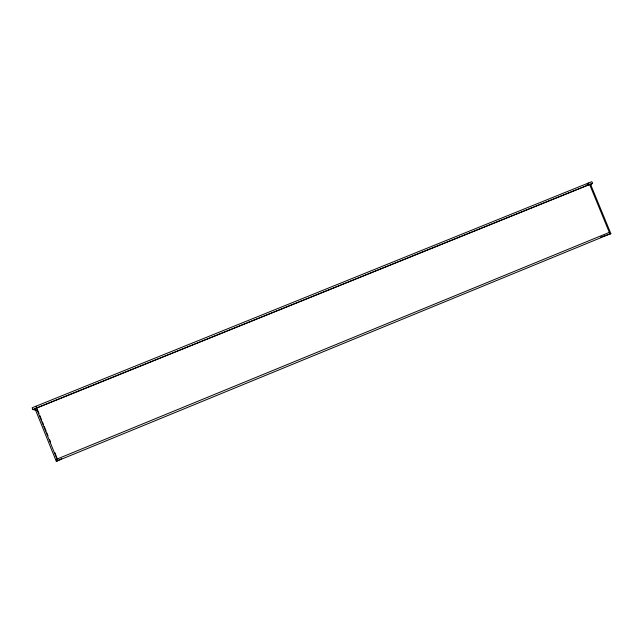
<?xml version="1.0" encoding="UTF-8"?>
<svg xmlns="http://www.w3.org/2000/svg" width="643" height="643" viewBox="0 0 643 643"><rect width="100%" height="100%" fill="white"/><g stroke="black" fill="none" stroke-linecap="round" stroke-linejoin="round"><path stroke-width="0.96" d="M587.027 184.493L588.393 183.038L589.157 184.581M590.451 185.401L592.524 183.223L591.761 181.672L32.15 407.766L32.761 409.487L36.603 410.499M56.295 461.328L610.85 233.618L590.499 184.187L35.019 408.731L56.295 461.328L61.599 458.732M58.063 460.597L57.364 458.877L56.938 459.102L609.331 232.388M588.932 184.822L589.607 184.477L609.998 234.012M55.603 459.6L57.364 458.877M32.761 409.487L592.524 183.223M600.538 237.163L610.85 233.618M36.788 408.016L36.313 408.128L57.637 460.83M37.165 408.94L39.03 413.562M39.778 415.41L41.65 420.04M42.398 421.888L43.523 424.661M44.271 426.51L46.143 431.131M46.891 432.98L48.008 435.761M49.511 439.458L50.628 442.231M54.743 452.407L56.994 457.953M35.944 406.231L36.555 407.951"/></g></svg>
